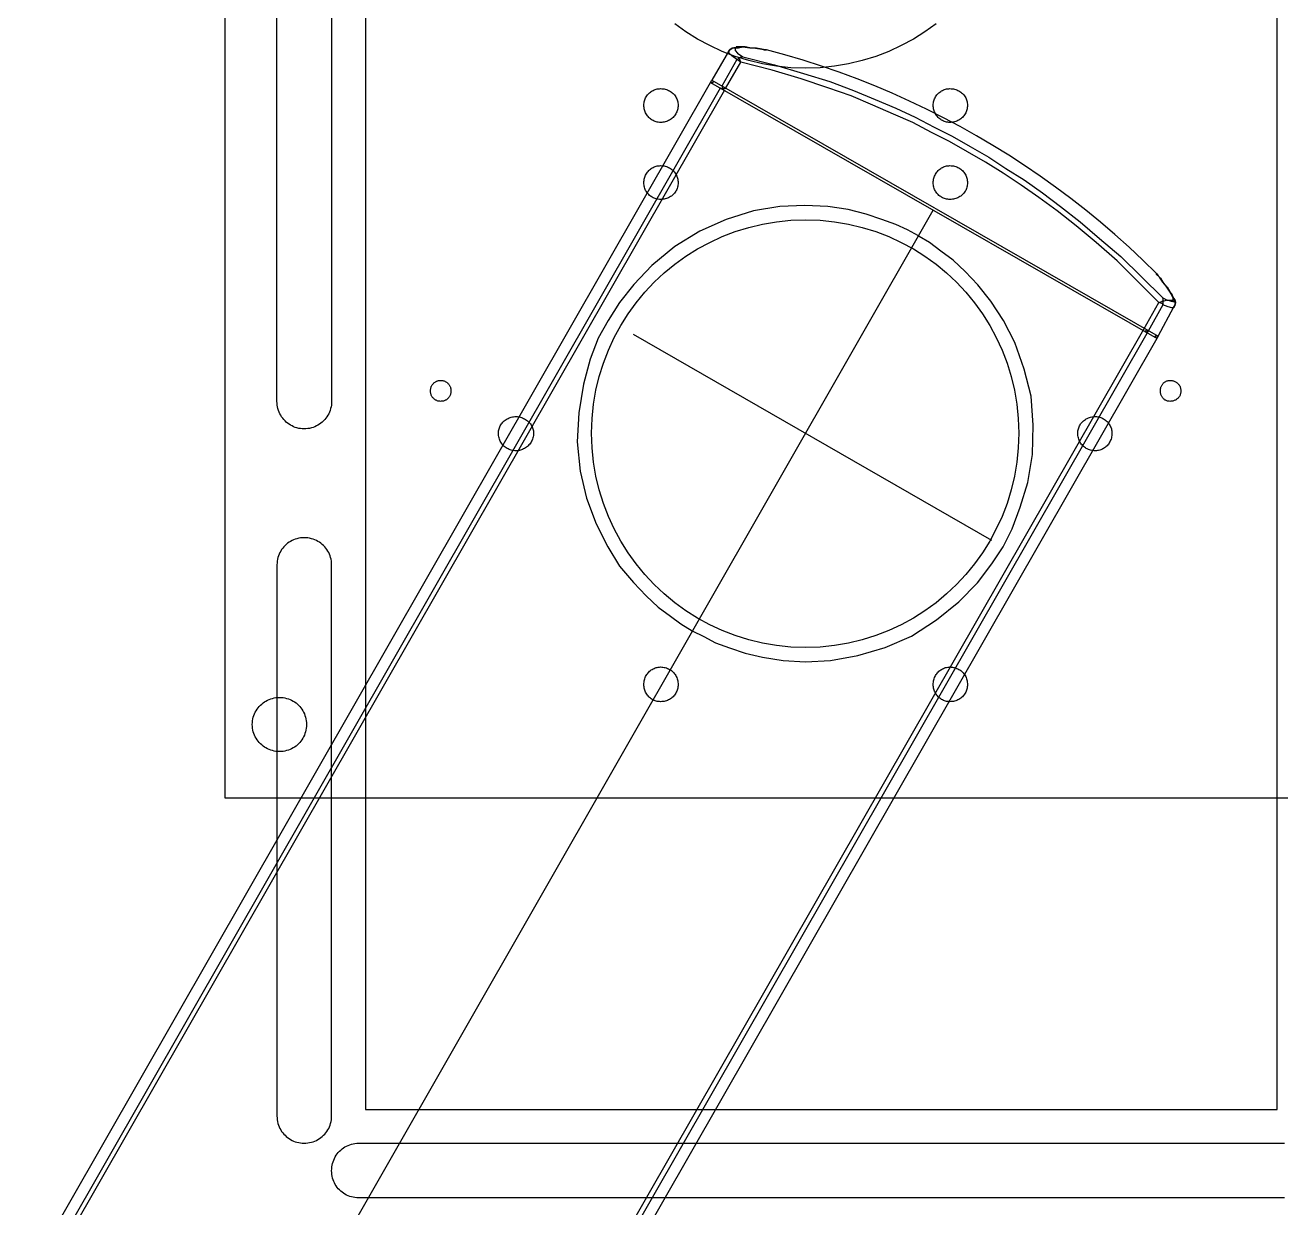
# Model space of a CAD drawing. Header units: metres. Extents: x 0 to 31.2, y 0 to 17.3.
# Drawn here: x 22.94 to 23.873, y 2.333 to 3.211 of the extents above; entities that cross this region are included whole.
import ezdxf

# ---------------------------------------------------------------- set-up
doc = ezdxf.new("R2010")
doc.units = ezdxf.units.M
doc.header["$MEASUREMENT"] = 0
doc.layers.add('Equipment Layer', color=7, linetype='CONTINUOUS', true_color=0xc20f8a)

msp = doc.modelspace()

# ---------------------------------------------------------------- linework, layer by layer
at = {"layer": 'Equipment Layer'}
for points in [[(23.87, 5.67337), (23.19302, 5.67337), (23.19302, 2.40559), (23.87, 2.40559), (23.87, 5.67337)], [(23.12741, 2.93123), (23.12741, 3.89114)], [(23.16797, 3.89114), (23.16797, 2.93123)], [(23.95044, 3.60751), (23.0886, 3.60751), (23.0886, 2.63701), (23.95044, 2.63701), (23.95044, 3.60751)], [(23.51969, 3.17853), (23.50885, 3.17889), (23.49819, 3.17997), (23.48775, 3.18175), (23.47756, 3.18419), (23.46762, 3.18727), (23.45798, 3.19097), (23.44865, 3.19528), (23.43965, 3.20015), (23.43102, 3.20558), (23.42277, 3.21153)], [(23.61664, 3.21153), (23.60841, 3.20558), (23.5998, 3.20015), (23.59082, 3.19528), (23.5815, 3.19097), (23.57186, 3.18727), (23.56193, 3.18419), (23.55172, 3.18175), (23.54126, 3.17997), (23.53058, 3.17889), (23.51969, 3.17853)], [(23.49077, 3.19229), (23.49006, 3.19229), (23.49077, 3.19229), (23.489, 3.19229), (23.49006, 3.19229), (23.48724, 3.19264), (23.489, 3.19229), (23.48689, 3.19264), (23.48265, 3.19334), (23.48724, 3.19264), (23.48336, 3.19334), (23.48265, 3.19334), (23.47842, 3.1937), (23.47842, 3.1937), (23.48336, 3.19334), (23.47842, 3.1937), (23.47489, 3.1944), (23.47207, 3.1944), (23.46925, 3.1944), (23.46748, 3.1937), (23.46643, 3.1937), (23.46537, 3.19334), (23.4636, 3.19229), (23.46254, 3.19088), (23.4502, 3.16971), (23.78146, 2.97956), (22.95842, 1.54164)], [(23.47313, 3.1944), (23.47842, 3.1937), (23.47489, 3.1944), (23.47207, 3.1944), (23.46995, 3.1937), (23.46748, 3.19334), (23.46748, 3.19158), (23.46925, 3.18982), (23.47313, 3.18699), (23.47172, 3.18664), (23.47031, 3.18594), (23.46995, 3.18558), (23.46925, 3.18488), (23.46889, 3.18488), (23.46501, 3.1877), (23.46325, 3.18946), (23.46254, 3.19088), (23.4636, 3.19229), (23.46537, 3.19334), (23.46748, 3.1937), (23.46995, 3.1937), (23.47313, 3.1944)], [(23.46925, 3.1944), (23.46819, 3.1944), (23.46925, 3.1944)], [(23.47207, 3.1944), (23.46925, 3.1944), (23.47207, 3.1944)], [(23.7804, 3.02613), (23.77025, 3.03602), (23.7599, 3.04567), (23.74937, 3.05507), (23.73866, 3.06423), (23.72776, 3.07314), (23.71669, 3.08181), (23.70544, 3.09021), (23.69402, 3.09837), (23.68243, 3.10627), (23.67068, 3.1139), (23.65877, 3.12128), (23.64669, 3.12839), (23.63447, 3.13523), (23.62209, 3.14181), (23.60957, 3.14812), (23.5969, 3.15415), (23.58409, 3.1599), (23.57114, 3.16538), (23.55806, 3.17058), (23.54485, 3.17549), (23.53151, 3.18013), (23.51805, 3.18447), (23.50447, 3.18852), (23.49077, 3.19229)], [(22.63458, 1.72755), (23.45655, 3.16406), (23.46043, 3.16336), (23.47172, 3.18311), (23.47101, 3.18488), (23.47031, 3.18594), (23.47172, 3.18664), (23.47207, 3.18699), (23.47313, 3.18699), (23.49676, 3.181), (23.51828, 3.17465), (23.53769, 3.16865), (23.55532, 3.16195), (23.57155, 3.15524), (23.58672, 3.14889), (23.60119, 3.14219), (23.6153, 3.13478), (23.6287, 3.12808), (23.64211, 3.12032), (23.65587, 3.11256), (23.66857, 3.10409), (23.68197, 3.09563), (23.69573, 3.0861), (23.70914, 3.07587), (23.7236, 3.06458), (23.73806, 3.05223), (23.75394, 3.03883), (23.76911, 3.02366), (23.78498, 3.00814), (23.78816, 3.00637), (23.78498, 3.00531), (23.78498, 3.00461), (23.78498, 3.00355), (23.78498, 3.00284), (23.78498, 3.00355), (23.78216, 3.00461), (23.78428, 3.00531), (23.78498, 3.00531), (23.78534, 3.00637), (23.78534, 3.00743), (23.78498, 3.00814)], [(22.94714, 1.54622), (23.77087, 2.98485), (23.78216, 3.00461), (23.76629, 3.02048), (23.75112, 3.03565), (23.73559, 3.04906), (23.72078, 3.06141), (23.70667, 3.07269), (23.69291, 3.08257), (23.67986, 3.09174), (23.66645, 3.10056), (23.6534, 3.10868), (23.63999, 3.11644), (23.62659, 3.1242), (23.61318, 3.1309), (23.59942, 3.13831), (23.58496, 3.14431), (23.56979, 3.15101), (23.55356, 3.15807), (23.53627, 3.16406), (23.51652, 3.17077), (23.495, 3.17712), (23.47172, 3.18311), (23.46889, 3.18488), (23.45761, 3.16512), (23.45866, 3.16477), (23.45761, 3.16336), (23.45972, 3.1623), (22.63669, 1.72473)], [(23.47313, 3.18699), (23.47207, 3.18699), (23.47313, 3.18699)], [(22.62717, 1.73179), (23.4502, 3.16971), (23.45126, 3.16865), (23.4509, 3.16759), (23.44914, 3.16794), (23.78075, 2.9778), (23.77934, 2.97886), (23.77969, 2.97991), (23.78146, 2.97956), (23.7931, 3.00143), (23.7931, 3.00143), (23.7938, 3.00249), (23.7931, 3.00143), (23.7931, 3.00073), (23.79169, 3.00073), (23.78886, 3.00143), (23.78498, 3.00284), (23.77405, 2.98344), (23.77299, 2.9845), (23.77193, 2.98274), (23.77405, 2.98344), (22.95102, 1.54552)], [(23.39975, 3.15101), (23.39978, 3.15188), (23.39986, 3.15274), (23.40001, 3.15357), (23.4002, 3.15438), (23.40044, 3.15516), (23.40074, 3.15592), (23.40108, 3.15665), (23.40146, 3.15735), (23.40189, 3.15802), (23.40236, 3.15866), (23.40287, 3.15926), (23.40341, 3.15983), (23.40399, 3.16036), (23.4046, 3.16086), (23.40524, 3.16131), (23.40592, 3.16173), (23.40662, 3.1621), (23.40734, 3.16242), (23.40809, 3.1627), (23.40886, 3.16293), (23.40964, 3.16312), (23.41045, 3.16325), (23.41127, 3.16333), (23.4121, 3.16336)], [(23.4121, 3.16336), (23.41301, 3.16333), (23.41391, 3.16325), (23.41479, 3.16312), (23.41564, 3.16293), (23.41646, 3.1627), (23.41726, 3.16242), (23.41803, 3.1621), (23.41877, 3.16173), (23.41948, 3.16131), (23.42016, 3.16086), (23.4208, 3.16036), (23.4214, 3.15983), (23.42197, 3.15926), (23.42249, 3.15866), (23.42297, 3.15802), (23.42341, 3.15735), (23.42381, 3.15665), (23.42415, 3.15592), (23.42445, 3.15516), (23.4247, 3.15438), (23.42489, 3.15357), (23.42503, 3.15274), (23.42512, 3.15188), (23.42515, 3.15101)], [(23.61459, 3.15101), (23.61462, 3.15188), (23.61471, 3.15274), (23.61485, 3.15357), (23.61504, 3.15438), (23.61529, 3.15516), (23.61558, 3.15592), (23.61592, 3.15665), (23.6163, 3.15735), (23.61673, 3.15802), (23.6172, 3.15866), (23.61771, 3.15926), (23.61825, 3.15983), (23.61883, 3.16036), (23.61944, 3.16086), (23.62009, 3.16131), (23.62076, 3.16173), (23.62146, 3.1621), (23.62218, 3.16242), (23.62293, 3.1627), (23.6237, 3.16293), (23.62448, 3.16312), (23.62529, 3.16325), (23.62611, 3.16333), (23.62694, 3.16336)], [(23.62694, 3.16336), (23.62786, 3.16333), (23.62875, 3.16325), (23.62963, 3.16312), (23.63048, 3.16293), (23.6313, 3.1627), (23.6321, 3.16242), (23.63287, 3.1621), (23.63362, 3.16173), (23.63432, 3.16131), (23.635, 3.16086), (23.63564, 3.16036), (23.63624, 3.15983), (23.63681, 3.15926), (23.63733, 3.15866), (23.63782, 3.15802), (23.63825, 3.15735), (23.63865, 3.15665), (23.63899, 3.15592), (23.63929, 3.15516), (23.63954, 3.15438), (23.63973, 3.15357), (23.63988, 3.15274), (23.63996, 3.15188), (23.63999, 3.15101)], [(23.4121, 3.13831), (23.41127, 3.13834), (23.41045, 3.13843), (23.40964, 3.13857), (23.40886, 3.13876), (23.40809, 3.13901), (23.40734, 3.1393), (23.40662, 3.13965), (23.40592, 3.14004), (23.40524, 3.14047), (23.4046, 3.14094), (23.40399, 3.14146), (23.40341, 3.14202), (23.40287, 3.14261), (23.40236, 3.14323), (23.40189, 3.14389), (23.40146, 3.14458), (23.40108, 3.1453), (23.40074, 3.14605), (23.40044, 3.14682), (23.4002, 3.14762), (23.40001, 3.14844), (23.39986, 3.14928), (23.39978, 3.15014), (23.39975, 3.15101)], [(23.42515, 3.15101), (23.42512, 3.15014), (23.42503, 3.14928), (23.42489, 3.14844), (23.4247, 3.14762), (23.42445, 3.14682), (23.42415, 3.14605), (23.42381, 3.1453), (23.42341, 3.14458), (23.42297, 3.14389), (23.42249, 3.14323), (23.42197, 3.14261), (23.4214, 3.14202), (23.4208, 3.14146), (23.42016, 3.14094), (23.41948, 3.14047), (23.41877, 3.14004), (23.41803, 3.13965), (23.41726, 3.1393), (23.41646, 3.13901), (23.41564, 3.13876), (23.41479, 3.13857), (23.41391, 3.13843), (23.41301, 3.13834), (23.4121, 3.13831)], [(23.62694, 3.13831), (23.62611, 3.13834), (23.62529, 3.13843), (23.62448, 3.13857), (23.6237, 3.13876), (23.62293, 3.13901), (23.62218, 3.1393), (23.62146, 3.13965), (23.62076, 3.14004), (23.62009, 3.14047), (23.61944, 3.14094), (23.61883, 3.14146), (23.61825, 3.14202), (23.61771, 3.14261), (23.6172, 3.14323), (23.61673, 3.14389), (23.6163, 3.14458), (23.61592, 3.1453), (23.61558, 3.14605), (23.61529, 3.14682), (23.61504, 3.14762), (23.61485, 3.14844), (23.61471, 3.14928), (23.61462, 3.15014), (23.61459, 3.15101)], [(23.63999, 3.15101), (23.63996, 3.15014), (23.63988, 3.14928), (23.63973, 3.14844), (23.63954, 3.14762), (23.63929, 3.14682), (23.63899, 3.14605), (23.63865, 3.1453), (23.63825, 3.14458), (23.63782, 3.14389), (23.63733, 3.14323), (23.63681, 3.14261), (23.63624, 3.14202), (23.63564, 3.14146), (23.635, 3.14094), (23.63432, 3.14047), (23.63362, 3.14004), (23.63287, 3.13965), (23.6321, 3.1393), (23.6313, 3.13901), (23.63048, 3.13876), (23.62963, 3.13857), (23.62875, 3.13843), (23.62786, 3.13834), (23.62694, 3.13831)], [(23.39975, 3.09351), (23.39978, 3.09438), (23.39986, 3.09524), (23.40001, 3.09608), (23.4002, 3.0969), (23.40044, 3.0977), (23.40074, 3.09847), (23.40108, 3.09922), (23.40146, 3.09994), (23.40189, 3.10063), (23.40236, 3.10129), (23.40287, 3.10191), (23.40341, 3.1025), (23.40399, 3.10306), (23.4046, 3.10357), (23.40524, 3.10405), (23.40592, 3.10448), (23.40662, 3.10487), (23.40734, 3.10522), (23.40809, 3.10551), (23.40886, 3.10576), (23.40964, 3.10595), (23.41045, 3.10609), (23.41127, 3.10618), (23.4121, 3.10621)], [(23.4121, 3.10621), (23.41301, 3.10618), (23.41391, 3.10609), (23.41479, 3.10595), (23.41564, 3.10576), (23.41646, 3.10551), (23.41726, 3.10522), (23.41803, 3.10487), (23.41877, 3.10448), (23.41948, 3.10405), (23.42016, 3.10357), (23.4208, 3.10306), (23.4214, 3.1025), (23.42197, 3.10191), (23.42249, 3.10129), (23.42297, 3.10063), (23.42341, 3.09994), (23.42381, 3.09922), (23.42415, 3.09847), (23.42445, 3.0977), (23.4247, 3.0969), (23.42489, 3.09608), (23.42503, 3.09524), (23.42512, 3.09438), (23.42515, 3.09351)], [(23.61459, 3.09351), (23.61462, 3.09438), (23.61471, 3.09524), (23.61485, 3.09608), (23.61504, 3.0969), (23.61529, 3.0977), (23.61558, 3.09847), (23.61592, 3.09922), (23.6163, 3.09994), (23.61673, 3.10063), (23.6172, 3.10129), (23.61771, 3.10191), (23.61825, 3.1025), (23.61883, 3.10306), (23.61944, 3.10357), (23.62009, 3.10405), (23.62076, 3.10448), (23.62146, 3.10487), (23.62218, 3.10522), (23.62293, 3.10551), (23.6237, 3.10576), (23.62448, 3.10595), (23.62529, 3.10609), (23.62611, 3.10618), (23.62694, 3.10621)], [(23.62694, 3.10621), (23.62786, 3.10618), (23.62875, 3.10609), (23.62963, 3.10595), (23.63048, 3.10576), (23.6313, 3.10551), (23.6321, 3.10522), (23.63287, 3.10487), (23.63362, 3.10448), (23.63432, 3.10405), (23.635, 3.10357), (23.63564, 3.10306), (23.63624, 3.1025), (23.63681, 3.10191), (23.63733, 3.10129), (23.63782, 3.10063), (23.63825, 3.09994), (23.63865, 3.09922), (23.63899, 3.09847), (23.63929, 3.0977), (23.63954, 3.0969), (23.63973, 3.09608), (23.63988, 3.09524), (23.63996, 3.09438), (23.63999, 3.09351)], [(23.4121, 3.08116), (23.41127, 3.08119), (23.41045, 3.08127), (23.40964, 3.0814), (23.40886, 3.08159), (23.40809, 3.08182), (23.40734, 3.0821), (23.40662, 3.08242), (23.40592, 3.08279), (23.40524, 3.08321), (23.4046, 3.08366), (23.40399, 3.08416), (23.40341, 3.08469), (23.40287, 3.08526), (23.40236, 3.08586), (23.40189, 3.0865), (23.40146, 3.08717), (23.40108, 3.08787), (23.40074, 3.0886), (23.40044, 3.08936), (23.4002, 3.09014), (23.40001, 3.09095), (23.39986, 3.09178), (23.39978, 3.09264), (23.39975, 3.09351)], [(23.42515, 3.09351), (23.42512, 3.09264), (23.42503, 3.09178), (23.42489, 3.09095), (23.4247, 3.09014), (23.42445, 3.08936), (23.42415, 3.0886), (23.42381, 3.08787), (23.42341, 3.08717), (23.42297, 3.0865), (23.42249, 3.08586), (23.42197, 3.08526), (23.4214, 3.08469), (23.4208, 3.08416), (23.42016, 3.08366), (23.41948, 3.08321), (23.41877, 3.08279), (23.41803, 3.08242), (23.41726, 3.0821), (23.41646, 3.08182), (23.41564, 3.08159), (23.41479, 3.0814), (23.41391, 3.08127), (23.41301, 3.08119), (23.4121, 3.08116)], [(23.62694, 3.08116), (23.62611, 3.08119), (23.62529, 3.08127), (23.62448, 3.0814), (23.6237, 3.08159), (23.62293, 3.08182), (23.62218, 3.0821), (23.62146, 3.08242), (23.62076, 3.08279), (23.62009, 3.08321), (23.61944, 3.08366), (23.61883, 3.08416), (23.61825, 3.08469), (23.61771, 3.08526), (23.6172, 3.08586), (23.61673, 3.0865), (23.6163, 3.08717), (23.61592, 3.08787), (23.61558, 3.0886), (23.61529, 3.08936), (23.61504, 3.09014), (23.61485, 3.09095), (23.61471, 3.09178), (23.61462, 3.09264), (23.61459, 3.09351)], [(23.63999, 3.09351), (23.63996, 3.09264), (23.63988, 3.09178), (23.63973, 3.09095), (23.63954, 3.09014), (23.63929, 3.08936), (23.63899, 3.0886), (23.63865, 3.08787), (23.63825, 3.08717), (23.63782, 3.0865), (23.63733, 3.08586), (23.63681, 3.08526), (23.63624, 3.08469), (23.63564, 3.08416), (23.635, 3.08366), (23.63432, 3.08321), (23.63362, 3.08279), (23.63287, 3.08242), (23.6321, 3.0821), (23.6313, 3.08182), (23.63048, 3.08159), (23.62963, 3.0814), (23.62875, 3.08127), (23.62786, 3.08119), (23.62694, 3.08116)], [(23.51934, 3.07658), (23.50064, 3.07587), (23.48124, 3.07269), (23.46078, 3.06634), (23.44138, 3.05753), (23.42268, 3.04624), (23.40575, 3.03213), (23.39234, 3.01801), (23.38176, 3.00461), (23.37329, 2.9912), (23.36588, 2.97815), (23.35989, 2.96263), (23.35495, 2.94393), (23.35142, 2.92276), (23.35036, 2.90124), (23.35248, 2.87937), (23.35706, 2.85926), (23.36447, 2.84021), (23.37294, 2.82328), (23.38176, 2.80882), (23.39199, 2.79682), (23.40151, 2.78694), (23.41033, 2.77848), (23.41951, 2.77177), (23.42727, 2.76613), (23.43573, 2.76084), (23.4442, 2.75661), (23.45302, 2.75202), (23.46325, 2.74814), (23.47489, 2.74426), (23.48794, 2.74144), (23.50311, 2.73897), (23.51969, 2.73791), (23.53839, 2.73897), (23.5585, 2.74249), (23.57896, 2.74849), (23.59836, 2.75696), (23.61706, 2.76895), (23.63364, 2.78236), (23.6474, 2.79647), (23.65798, 2.81058), (23.66645, 2.82328), (23.67315, 2.83669), (23.67915, 2.85256), (23.68479, 2.87091), (23.68832, 2.89172), (23.68867, 2.91359), (23.68726, 2.93511), (23.68197, 2.95522), (23.67527, 2.97498), (23.6668, 2.9912), (23.65728, 3.00567), (23.64775, 3.01766), (23.63823, 3.02754), (23.62941, 3.03601), (23.62024, 3.04271), (23.61177, 3.04906), (23.60401, 3.05364), (23.60366, 3.054), (23.59554, 3.05858), (23.58672, 3.06246), (23.57649, 3.06634), (23.56485, 3.07023), (23.55144, 3.07375), (23.53627, 3.07587), (23.51934, 3.07658)], [(22.79227, 1.63548), (23.61459, 3.07305)], [(23.36094, 2.90759), (23.36131, 2.91844), (23.3624, 2.92909), (23.36418, 2.93952), (23.36663, 2.94971), (23.36973, 2.95962), (23.37345, 2.96925), (23.37777, 2.97857), (23.38266, 2.98754), (23.38811, 2.99616), (23.39408, 3.00439), (23.40056, 3.01221), (23.40751, 3.0196), (23.41492, 3.02654), (23.42277, 3.03299), (23.43102, 3.03894), (23.43965, 3.04437), (23.44865, 3.04924), (23.45798, 3.05355), (23.46762, 3.05725), (23.47756, 3.06033), (23.48775, 3.06277), (23.49819, 3.06455), (23.50885, 3.06563), (23.51969, 3.06599)], [(23.51969, 3.06599), (23.53058, 3.06563), (23.54126, 3.06455), (23.55172, 3.06277), (23.56193, 3.06033), (23.57186, 3.05725), (23.5815, 3.05355), (23.59082, 3.04924), (23.5998, 3.04437), (23.60841, 3.03894), (23.61664, 3.03299), (23.62445, 3.02654), (23.63183, 3.0196), (23.63876, 3.01221), (23.6452, 3.00439), (23.65114, 2.99616), (23.65655, 2.98754), (23.66141, 2.97857), (23.66569, 2.96925), (23.66939, 2.95962), (23.67246, 2.94971), (23.67489, 2.93952), (23.67665, 2.92909), (23.67773, 2.91844), (23.67809, 2.90759)], [(23.7804, 3.02613), (23.78146, 3.02436), (23.78322, 3.0226), (23.78498, 3.01978), (23.78781, 3.0159), (23.78816, 3.0159), (23.78992, 3.01308), (23.78816, 3.0159), (23.78498, 3.01978), (23.78251, 3.02331), (23.7804, 3.02542), (23.7804, 3.02613)], [(23.78781, 3.0159), (23.78816, 3.0159), (23.78781, 3.0159)], [(23.78781, 3.0159), (23.79028, 3.01237), (23.79204, 3.00919), (23.79274, 3.00743), (23.7931, 3.00743), (23.7938, 3.00672), (23.79451, 3.00461), (23.79098, 3.00567), (23.78816, 3.00637), (23.79274, 3.00637), (23.79098, 3.00567), (23.7938, 3.00567), (23.7938, 3.00672), (23.79274, 3.00637), (23.79274, 3.00743), (23.7938, 3.00672), (23.79274, 3.00849), (23.79169, 3.01096), (23.78992, 3.01308), (23.78816, 3.0159), (23.78781, 3.0159)], [(23.78498, 3.00531), (23.78428, 3.00531), (23.78498, 3.00531)], [(23.7938, 3.00249), (23.79451, 3.00461), (23.7938, 3.00249)], [(23.65798, 2.82787), (23.39199, 2.98097)], [(23.24135, 2.93899), (23.24137, 2.93956), (23.24142, 2.94011), (23.24151, 2.94064), (23.24163, 2.94116), (23.24178, 2.94166), (23.24196, 2.94214), (23.24217, 2.9426), (23.24241, 2.94304), (23.24267, 2.94346), (23.24296, 2.94386), (23.24327, 2.94424), (23.2436, 2.94459), (23.24395, 2.94492), (23.24432, 2.94523), (23.24471, 2.94551), (23.24512, 2.94576), (23.24553, 2.94599), (23.24597, 2.94619), (23.24641, 2.94636), (23.24686, 2.9465), (23.24733, 2.94661), (23.2478, 2.94669), (23.24828, 2.94674), (23.24876, 2.94675)], [(23.24876, 2.94675), (23.24933, 2.94674), (23.24988, 2.94669), (23.25041, 2.94661), (23.25093, 2.9465), (23.25143, 2.94636), (23.25191, 2.94619), (23.25237, 2.94599), (23.25281, 2.94576), (23.25323, 2.94551), (23.25363, 2.94523), (23.25401, 2.94492), (23.25436, 2.94459), (23.25469, 2.94424), (23.255, 2.94386), (23.25528, 2.94346), (23.25553, 2.94304), (23.25576, 2.9426), (23.25595, 2.94214), (23.25612, 2.94166), (23.25627, 2.94116), (23.25638, 2.94064), (23.25646, 2.94011), (23.25651, 2.93956), (23.25652, 2.93899)], [(23.78322, 2.93899), (23.78324, 2.93956), (23.78328, 2.94011), (23.78336, 2.94064), (23.78347, 2.94116), (23.78361, 2.94166), (23.78378, 2.94214), (23.78397, 2.9426), (23.78419, 2.94304), (23.78443, 2.94346), (23.78469, 2.94386), (23.78498, 2.94424), (23.78529, 2.94459), (23.78562, 2.94492), (23.78597, 2.94523), (23.78634, 2.94551), (23.78672, 2.94576), (23.78712, 2.94599), (23.78754, 2.94619), (23.78796, 2.94636), (23.7884, 2.9465), (23.78886, 2.94661), (23.78932, 2.94669), (23.78979, 2.94674), (23.79028, 2.94675)], [(23.79028, 2.94675), (23.79084, 2.94674), (23.7914, 2.94669), (23.79194, 2.94661), (23.79247, 2.9465), (23.79298, 2.94636), (23.79348, 2.94619), (23.79396, 2.94599), (23.79442, 2.94576), (23.79486, 2.94551), (23.79528, 2.94523), (23.79568, 2.94492), (23.79605, 2.94459), (23.7964, 2.94424), (23.79673, 2.94386), (23.79703, 2.94346), (23.7973, 2.94304), (23.79755, 2.9426), (23.79777, 2.94214), (23.79795, 2.94166), (23.79811, 2.94116), (23.79823, 2.94064), (23.79832, 2.94011), (23.79837, 2.93956), (23.79839, 2.93899)], [(23.24876, 2.93123), (23.24828, 2.93125), (23.2478, 2.9313), (23.24733, 2.93138), (23.24686, 2.93149), (23.24641, 2.93163), (23.24597, 2.9318), (23.24553, 2.932), (23.24512, 2.93222), (23.24471, 2.93248), (23.24432, 2.93276), (23.24395, 2.93306), (23.2436, 2.93339), (23.24327, 2.93374), (23.24296, 2.93412), (23.24267, 2.93452), (23.24241, 2.93494), (23.24217, 2.93538), (23.24196, 2.93584), (23.24178, 2.93633), (23.24163, 2.93682), (23.24151, 2.93734), (23.24142, 2.93788), (23.24137, 2.93843), (23.24135, 2.93899)], [(23.25652, 2.93899), (23.25651, 2.93843), (23.25646, 2.93788), (23.25638, 2.93734), (23.25627, 2.93682), (23.25612, 2.93633), (23.25595, 2.93584), (23.25576, 2.93538), (23.25553, 2.93494), (23.25528, 2.93452), (23.255, 2.93412), (23.25469, 2.93374), (23.25436, 2.93339), (23.25401, 2.93306), (23.25363, 2.93276), (23.25323, 2.93248), (23.25281, 2.93222), (23.25237, 2.932), (23.25191, 2.9318), (23.25143, 2.93163), (23.25093, 2.93149), (23.25041, 2.93138), (23.24988, 2.9313), (23.24933, 2.93125), (23.24876, 2.93123)], [(23.79028, 2.93123), (23.78979, 2.93125), (23.78932, 2.9313), (23.78886, 2.93138), (23.7884, 2.93149), (23.78796, 2.93163), (23.78754, 2.9318), (23.78712, 2.932), (23.78672, 2.93222), (23.78634, 2.93248), (23.78597, 2.93276), (23.78562, 2.93306), (23.78529, 2.93339), (23.78498, 2.93374), (23.78469, 2.93412), (23.78443, 2.93452), (23.78419, 2.93494), (23.78397, 2.93538), (23.78378, 2.93584), (23.78361, 2.93633), (23.78347, 2.93682), (23.78336, 2.93734), (23.78328, 2.93788), (23.78324, 2.93843), (23.78322, 2.93899)], [(23.79839, 2.93899), (23.79837, 2.93843), (23.79832, 2.93788), (23.79823, 2.93734), (23.79811, 2.93682), (23.79795, 2.93633), (23.79777, 2.93584), (23.79755, 2.93538), (23.7973, 2.93494), (23.79703, 2.93452), (23.79673, 2.93412), (23.7964, 2.93374), (23.79605, 2.93339), (23.79568, 2.93306), (23.79528, 2.93276), (23.79486, 2.93248), (23.79442, 2.93222), (23.79396, 2.932), (23.79348, 2.9318), (23.79298, 2.93163), (23.79247, 2.93149), (23.79194, 2.93138), (23.7914, 2.9313), (23.79084, 2.93125), (23.79028, 2.93123)], [(23.14751, 2.91077), (23.14616, 2.91082), (23.14482, 2.91096), (23.14351, 2.91119), (23.14223, 2.9115), (23.14098, 2.9119), (23.13976, 2.91238), (23.13858, 2.91294), (23.13744, 2.91357), (23.13635, 2.91427), (23.1353, 2.91504), (23.1343, 2.91587), (23.13336, 2.91677), (23.13247, 2.91772), (23.13165, 2.91873), (23.13088, 2.9198), (23.13019, 2.92091), (23.12956, 2.92207), (23.12901, 2.92327), (23.12853, 2.92451), (23.12814, 2.9258), (23.12782, 2.92711), (23.12759, 2.92846), (23.12745, 2.92983), (23.12741, 2.93123)], [(23.16797, 2.93123), (23.16793, 2.92983), (23.16779, 2.92846), (23.16756, 2.92711), (23.16724, 2.9258), (23.16684, 2.92451), (23.16637, 2.92327), (23.16581, 2.92207), (23.16518, 2.92091), (23.16448, 2.9198), (23.16371, 2.91873), (23.16287, 2.91772), (23.16198, 2.91677), (23.16102, 2.91587), (23.16001, 2.91504), (23.15895, 2.91427), (23.15784, 2.91357), (23.15668, 2.91294), (23.15547, 2.91238), (23.15423, 2.9119), (23.15295, 2.9115), (23.15163, 2.91119), (23.15029, 2.91096), (23.14891, 2.91082), (23.14751, 2.91077)], [(23.2918, 2.90759), (23.29183, 2.90843), (23.29192, 2.90925), (23.29206, 2.91005), (23.29225, 2.91084), (23.2925, 2.9116), (23.2928, 2.91235), (23.29314, 2.91308), (23.29354, 2.91377), (23.29398, 2.91445), (23.29446, 2.91509), (23.29498, 2.9157), (23.29555, 2.91628), (23.29615, 2.91683), (23.29679, 2.91733), (23.29747, 2.9178), (23.29818, 2.91823), (23.29892, 2.91861), (23.29969, 2.91895), (23.30049, 2.91925), (23.30131, 2.91949), (23.30216, 2.91969), (23.30304, 2.91983), (23.30394, 2.91991), (23.30485, 2.91994)], [(23.30485, 2.91994), (23.30569, 2.91991), (23.30652, 2.91983), (23.30734, 2.91969), (23.30815, 2.91949), (23.30894, 2.91925), (23.30972, 2.91895), (23.31048, 2.91861), (23.31122, 2.91823), (23.31193, 2.9178), (23.31261, 2.91733), (23.31327, 2.91683), (23.31389, 2.91628), (23.31448, 2.9157), (23.31503, 2.91509), (23.31554, 2.91445), (23.31601, 2.91377), (23.31643, 2.91308), (23.31681, 2.91235), (23.31713, 2.9116), (23.3174, 2.91084), (23.31762, 2.91005), (23.31778, 2.90925), (23.31787, 2.90843), (23.31791, 2.90759)], [(23.72184, 2.90759), (23.72187, 2.90843), (23.72195, 2.90925), (23.72209, 2.91005), (23.72229, 2.91084), (23.72254, 2.9116), (23.72283, 2.91235), (23.72318, 2.91308), (23.72357, 2.91377), (23.72401, 2.91445), (23.7245, 2.91509), (23.72502, 2.9157), (23.72558, 2.91628), (23.72619, 2.91683), (23.72683, 2.91733), (23.7275, 2.9178), (23.72821, 2.91823), (23.72895, 2.91861), (23.72972, 2.91895), (23.73052, 2.91925), (23.73135, 2.91949), (23.7322, 2.91969), (23.73308, 2.91983), (23.73397, 2.91991), (23.73489, 2.91994)], [(23.73489, 2.91994), (23.73572, 2.91991), (23.73654, 2.91983), (23.73734, 2.91969), (23.73813, 2.91949), (23.7389, 2.91925), (23.73965, 2.91895), (23.74037, 2.91861), (23.74107, 2.91823), (23.74174, 2.9178), (23.74238, 2.91733), (23.743, 2.91683), (23.74358, 2.91628), (23.74412, 2.9157), (23.74463, 2.91509), (23.7451, 2.91445), (23.74552, 2.91377), (23.74591, 2.91308), (23.74625, 2.91235), (23.74654, 2.9116), (23.74679, 2.91084), (23.74698, 2.91005), (23.74712, 2.90925), (23.74721, 2.90843), (23.74724, 2.90759)], [(23.30485, 2.89454), (23.30394, 2.89457), (23.30304, 2.89466), (23.30216, 2.8948), (23.30131, 2.89499), (23.30049, 2.89524), (23.29969, 2.89554), (23.29892, 2.89589), (23.29818, 2.89628), (23.29747, 2.89672), (23.29679, 2.8972), (23.29615, 2.89773), (23.29555, 2.89829), (23.29498, 2.89889), (23.29446, 2.89953), (23.29398, 2.90021), (23.29354, 2.90092), (23.29314, 2.90166), (23.2928, 2.90243), (23.2925, 2.90323), (23.29225, 2.90406), (23.29206, 2.90491), (23.29192, 2.90578), (23.29183, 2.90668), (23.2918, 2.90759)], [(23.31791, 2.90759), (23.31787, 2.90668), (23.31778, 2.90578), (23.31762, 2.90491), (23.3174, 2.90406), (23.31713, 2.90323), (23.31681, 2.90243), (23.31643, 2.90166), (23.31601, 2.90092), (23.31554, 2.90021), (23.31503, 2.89953), (23.31448, 2.89889), (23.31389, 2.89829), (23.31327, 2.89773), (23.31261, 2.8972), (23.31193, 2.89672), (23.31122, 2.89628), (23.31048, 2.89589), (23.30972, 2.89554), (23.30894, 2.89524), (23.30815, 2.89499), (23.30734, 2.8948), (23.30652, 2.89466), (23.30569, 2.89457), (23.30485, 2.89454)], [(23.51969, 2.74849), (23.50885, 2.74886), (23.49819, 2.74995), (23.48775, 2.75174), (23.47756, 2.7542), (23.46762, 2.75731), (23.45798, 2.76105), (23.44865, 2.76539), (23.43965, 2.7703), (23.43102, 2.77576), (23.42277, 2.78176), (23.41492, 2.78826), (23.40751, 2.79523), (23.40056, 2.80267), (23.39408, 2.81053), (23.38811, 2.81881), (23.38266, 2.82746), (23.37777, 2.83648), (23.37345, 2.84583), (23.36973, 2.85548), (23.36663, 2.86543), (23.36418, 2.87564), (23.3624, 2.88609), (23.36131, 2.89675), (23.36094, 2.90759)], [(23.67809, 2.90759), (23.67773, 2.89675), (23.67665, 2.88609), (23.67489, 2.87564), (23.67246, 2.86543), (23.66939, 2.85548), (23.66569, 2.84583), (23.66141, 2.83648), (23.65655, 2.82746), (23.65114, 2.81881), (23.6452, 2.81053), (23.63876, 2.80267), (23.63183, 2.79523), (23.62445, 2.78826), (23.61664, 2.78176), (23.60841, 2.77576), (23.5998, 2.7703), (23.59082, 2.76539), (23.5815, 2.76105), (23.57186, 2.75731), (23.56193, 2.7542), (23.55172, 2.75174), (23.54126, 2.74995), (23.53058, 2.74886), (23.51969, 2.74849)], [(23.73489, 2.89454), (23.73397, 2.89457), (23.73308, 2.89466), (23.7322, 2.8948), (23.73135, 2.89499), (23.73052, 2.89524), (23.72972, 2.89554), (23.72895, 2.89589), (23.72821, 2.89628), (23.7275, 2.89672), (23.72683, 2.8972), (23.72619, 2.89773), (23.72558, 2.89829), (23.72502, 2.89889), (23.7245, 2.89953), (23.72401, 2.90021), (23.72357, 2.90092), (23.72318, 2.90166), (23.72283, 2.90243), (23.72254, 2.90323), (23.72229, 2.90406), (23.72209, 2.90491), (23.72195, 2.90578), (23.72187, 2.90668), (23.72184, 2.90759)], [(23.74724, 2.90759), (23.74721, 2.90668), (23.74712, 2.90578), (23.74698, 2.90491), (23.74679, 2.90406), (23.74654, 2.90323), (23.74625, 2.90243), (23.74591, 2.90166), (23.74552, 2.90092), (23.7451, 2.90021), (23.74463, 2.89953), (23.74412, 2.89889), (23.74358, 2.89829), (23.743, 2.89773), (23.74238, 2.8972), (23.74174, 2.89672), (23.74107, 2.89628), (23.74037, 2.89589), (23.73965, 2.89554), (23.7389, 2.89524), (23.73813, 2.89499), (23.73734, 2.8948), (23.73654, 2.89466), (23.73572, 2.89457), (23.73489, 2.89454)], [(23.14751, 2.82998), (23.14616, 2.82994), (23.14482, 2.8298), (23.14351, 2.82958), (23.14223, 2.82928), (23.14098, 2.82889), (23.13976, 2.82843), (23.13858, 2.82789), (23.13744, 2.82728), (23.13635, 2.8266), (23.1353, 2.82585), (23.1343, 2.82504), (23.13336, 2.82416), (23.13247, 2.82323), (23.13165, 2.82224), (23.13088, 2.8212), (23.13019, 2.82011), (23.12956, 2.81896), (23.12901, 2.81778), (23.12853, 2.81655), (23.12814, 2.81528), (23.12782, 2.81398), (23.12759, 2.81264), (23.12745, 2.81127), (23.12741, 2.80987)], [(23.16797, 2.80987), (23.16793, 2.81127), (23.16779, 2.81264), (23.16756, 2.81398), (23.16724, 2.81528), (23.16684, 2.81655), (23.16637, 2.81778), (23.16581, 2.81896), (23.16518, 2.82011), (23.16448, 2.8212), (23.16371, 2.82224), (23.16287, 2.82323), (23.16198, 2.82416), (23.16102, 2.82504), (23.16001, 2.82585), (23.15895, 2.8266), (23.15784, 2.82728), (23.15668, 2.82789), (23.15547, 2.82843), (23.15423, 2.82889), (23.15295, 2.82928), (23.15163, 2.82958), (23.15029, 2.8298), (23.14891, 2.82994), (23.14751, 2.82998)], [(23.14751, 2.82998), (23.14751, 2.82998)], [(23.12741, 2.80987), (23.12741, 2.40065)], [(23.16797, 2.40065), (23.16797, 2.80987)], [(23.39975, 2.72098), (23.39978, 2.72189), (23.39986, 2.72279), (23.40001, 2.72366), (23.4002, 2.72451), (23.40044, 2.72534), (23.40074, 2.72614), (23.40108, 2.72691), (23.40146, 2.72765), (23.40189, 2.72836), (23.40236, 2.72904), (23.40287, 2.72968), (23.40341, 2.73028), (23.40399, 2.73084), (23.4046, 2.73137), (23.40524, 2.73185), (23.40592, 2.73229), (23.40662, 2.73268), (23.40734, 2.73303), (23.40809, 2.73333), (23.40886, 2.73358), (23.40964, 2.73377), (23.41045, 2.73391), (23.41127, 2.734), (23.4121, 2.73403)], [(23.4121, 2.73403), (23.41301, 2.734), (23.41391, 2.73391), (23.41479, 2.73377), (23.41564, 2.73358), (23.41646, 2.73333), (23.41726, 2.73303), (23.41803, 2.73268), (23.41877, 2.73229), (23.41948, 2.73185), (23.42016, 2.73137), (23.4208, 2.73084), (23.4214, 2.73028), (23.42197, 2.72968), (23.42249, 2.72904), (23.42297, 2.72836), (23.42341, 2.72765), (23.42381, 2.72691), (23.42415, 2.72614), (23.42445, 2.72534), (23.4247, 2.72451), (23.42489, 2.72366), (23.42503, 2.72279), (23.42512, 2.72189), (23.42515, 2.72098)], [(23.61459, 2.72098), (23.61462, 2.72189), (23.61471, 2.72279), (23.61485, 2.72366), (23.61504, 2.72451), (23.61529, 2.72534), (23.61558, 2.72614), (23.61592, 2.72691), (23.6163, 2.72765), (23.61673, 2.72836), (23.6172, 2.72904), (23.61771, 2.72968), (23.61825, 2.73028), (23.61883, 2.73084), (23.61944, 2.73137), (23.62009, 2.73185), (23.62076, 2.73229), (23.62146, 2.73268), (23.62218, 2.73303), (23.62293, 2.73333), (23.6237, 2.73358), (23.62448, 2.73377), (23.62529, 2.73391), (23.62611, 2.734), (23.62694, 2.73403)], [(23.62694, 2.73403), (23.62786, 2.734), (23.62875, 2.73391), (23.62963, 2.73377), (23.63048, 2.73358), (23.6313, 2.73333), (23.6321, 2.73303), (23.63287, 2.73268), (23.63362, 2.73229), (23.63432, 2.73185), (23.635, 2.73137), (23.63564, 2.73084), (23.63624, 2.73028), (23.63681, 2.72968), (23.63733, 2.72904), (23.63782, 2.72836), (23.63825, 2.72765), (23.63865, 2.72691), (23.63899, 2.72614), (23.63929, 2.72534), (23.63954, 2.72451), (23.63973, 2.72366), (23.63988, 2.72279), (23.63996, 2.72189), (23.63999, 2.72098)], [(23.4121, 2.70827), (23.41127, 2.7083), (23.41045, 2.70839), (23.40964, 2.70853), (23.40886, 2.70873), (23.40809, 2.70897), (23.40734, 2.70927), (23.40662, 2.70961), (23.40592, 2.71), (23.40524, 2.71043), (23.4046, 2.71091), (23.40399, 2.71142), (23.40341, 2.71198), (23.40287, 2.71257), (23.40236, 2.7132), (23.40189, 2.71386), (23.40146, 2.71455), (23.40108, 2.71527), (23.40074, 2.71601), (23.40044, 2.71679), (23.4002, 2.71758), (23.40001, 2.7184), (23.39986, 2.71924), (23.39978, 2.7201), (23.39975, 2.72098)], [(23.42515, 2.72098), (23.42512, 2.7201), (23.42503, 2.71924), (23.42489, 2.7184), (23.4247, 2.71758), (23.42445, 2.71679), (23.42415, 2.71601), (23.42381, 2.71527), (23.42341, 2.71455), (23.42297, 2.71386), (23.42249, 2.7132), (23.42197, 2.71257), (23.4214, 2.71198), (23.4208, 2.71142), (23.42016, 2.71091), (23.41948, 2.71043), (23.41877, 2.71), (23.41803, 2.70961), (23.41726, 2.70927), (23.41646, 2.70897), (23.41564, 2.70873), (23.41479, 2.70853), (23.41391, 2.70839), (23.41301, 2.7083), (23.4121, 2.70827)], [(23.62694, 2.70827), (23.62611, 2.7083), (23.62529, 2.70839), (23.62448, 2.70853), (23.6237, 2.70873), (23.62293, 2.70897), (23.62218, 2.70927), (23.62146, 2.70961), (23.62076, 2.71), (23.62009, 2.71043), (23.61944, 2.71091), (23.61883, 2.71142), (23.61825, 2.71198), (23.61771, 2.71257), (23.6172, 2.7132), (23.61673, 2.71386), (23.6163, 2.71455), (23.61592, 2.71527), (23.61558, 2.71601), (23.61529, 2.71679), (23.61504, 2.71758), (23.61485, 2.7184), (23.61471, 2.71924), (23.61462, 2.7201), (23.61459, 2.72098)], [(23.63999, 2.72098), (23.63996, 2.7201), (23.63988, 2.71924), (23.63973, 2.7184), (23.63954, 2.71758), (23.63929, 2.71679), (23.63899, 2.71601), (23.63865, 2.71527), (23.63825, 2.71455), (23.63782, 2.71386), (23.63733, 2.7132), (23.63681, 2.71257), (23.63624, 2.71198), (23.63564, 2.71142), (23.635, 2.71091), (23.63432, 2.71043), (23.63362, 2.71), (23.63287, 2.70961), (23.6321, 2.70927), (23.6313, 2.70897), (23.63048, 2.70873), (23.62963, 2.70853), (23.62875, 2.70839), (23.62786, 2.7083), (23.62694, 2.70827)], [(23.10906, 2.69134), (23.10911, 2.69274), (23.10925, 2.69411), (23.10949, 2.69545), (23.10982, 2.69675), (23.11022, 2.69802), (23.11071, 2.69925), (23.11128, 2.70043), (23.11192, 2.70157), (23.11263, 2.70267), (23.11341, 2.70371), (23.11425, 2.7047), (23.11515, 2.70563), (23.1161, 2.7065), (23.1171, 2.70732), (23.11816, 2.70806), (23.11925, 2.70875), (23.12039, 2.70936), (23.12156, 2.7099), (23.12277, 2.71036), (23.12401, 2.71074), (23.12527, 2.71105), (23.12655, 2.71127), (23.12785, 2.7114), (23.12917, 2.71145)], [(23.12917, 2.71145), (23.13057, 2.7114), (23.13194, 2.71127), (23.13327, 2.71105), (23.13458, 2.71074), (23.13585, 2.71036), (23.13707, 2.7099), (23.13826, 2.70936), (23.1394, 2.70875), (23.14049, 2.70806), (23.14154, 2.70732), (23.14252, 2.7065), (23.14346, 2.70563), (23.14433, 2.7047), (23.14514, 2.70371), (23.14589, 2.70267), (23.14657, 2.70157), (23.14718, 2.70043), (23.14772, 2.69925), (23.14819, 2.69802), (23.14857, 2.69675), (23.14888, 2.69545), (23.1491, 2.69411), (23.14923, 2.69274), (23.14928, 2.69134)], [(23.12917, 2.67123), (23.12785, 2.67128), (23.12655, 2.67141), (23.12527, 2.67163), (23.12401, 2.67194), (23.12277, 2.67232), (23.12156, 2.67279), (23.12039, 2.67333), (23.11925, 2.67394), (23.11816, 2.67462), (23.1171, 2.67537), (23.1161, 2.67618), (23.11515, 2.67705), (23.11425, 2.67799), (23.11341, 2.67898), (23.11263, 2.68002), (23.11192, 2.68111), (23.11128, 2.68225), (23.11071, 2.68344), (23.11022, 2.68467), (23.10982, 2.68593), (23.10949, 2.68724), (23.10925, 2.68857), (23.10911, 2.68994), (23.10906, 2.69134)], [(23.14928, 2.69134), (23.14923, 2.68994), (23.1491, 2.68857), (23.14888, 2.68724), (23.14857, 2.68593), (23.14819, 2.68467), (23.14772, 2.68344), (23.14718, 2.68225), (23.14657, 2.68111), (23.14589, 2.68002), (23.14514, 2.67898), (23.14433, 2.67799), (23.14346, 2.67705), (23.14252, 2.67618), (23.14154, 2.67537), (23.14049, 2.67462), (23.1394, 2.67394), (23.13826, 2.67333), (23.13707, 2.67279), (23.13585, 2.67232), (23.13458, 2.67194), (23.13327, 2.67163), (23.13194, 2.67141), (23.13057, 2.67128), (23.12917, 2.67123)], [(23.12741, 2.40065), (23.12745, 2.39925), (23.12759, 2.39789), (23.12782, 2.39655), (23.12814, 2.39524), (23.12853, 2.39398), (23.12901, 2.39275), (23.12956, 2.39156), (23.13019, 2.39042), (23.13088, 2.38933), (23.13165, 2.38829), (23.13247, 2.3873), (23.13336, 2.38637), (23.1343, 2.38549), (23.1353, 2.38468), (23.13635, 2.38393), (23.13744, 2.38325), (23.13858, 2.38264), (23.13976, 2.3821), (23.14098, 2.38164), (23.14223, 2.38125), (23.14351, 2.38095), (23.14482, 2.38072), (23.14616, 2.38059), (23.14751, 2.38054)], [(23.14751, 2.38054), (23.14891, 2.38059), (23.15029, 2.38072), (23.15163, 2.38095), (23.15295, 2.38125), (23.15423, 2.38164), (23.15547, 2.3821), (23.15668, 2.38264), (23.15784, 2.38325), (23.15895, 2.38393), (23.16001, 2.38468), (23.16102, 2.38549), (23.16198, 2.38637), (23.16287, 2.3873), (23.16371, 2.38829), (23.16448, 2.38933), (23.16518, 2.39042), (23.16581, 2.39156), (23.16637, 2.39275), (23.16684, 2.39398), (23.16724, 2.39524), (23.16756, 2.39655), (23.16779, 2.39789), (23.16793, 2.39925), (23.16797, 2.40065)], [(23.14751, 2.38054), (23.14751, 2.38054)], [(23.16797, 2.36008), (23.16802, 2.36148), (23.16816, 2.36286), (23.16838, 2.3642), (23.16868, 2.36552), (23.16907, 2.3668), (23.16953, 2.36804), (23.17007, 2.36925), (23.17068, 2.37041), (23.17136, 2.37152), (23.17211, 2.37258), (23.17292, 2.37359), (23.1738, 2.37455), (23.17473, 2.37544), (23.17572, 2.37628), (23.17676, 2.37705), (23.17785, 2.37775), (23.17899, 2.37838), (23.18018, 2.37893), (23.18141, 2.37941), (23.18267, 2.37981), (23.18398, 2.38013), (23.18532, 2.38036), (23.18669, 2.3805), (23.18808, 2.38054)], [(23.18808, 2.38054), (23.87529, 2.38054)], [(23.18808, 2.33997), (23.18669, 2.34002), (23.18532, 2.34016), (23.18398, 2.34038), (23.18267, 2.34068), (23.18141, 2.34107), (23.18018, 2.34153), (23.17899, 2.34207), (23.17785, 2.34268), (23.17676, 2.34336), (23.17572, 2.34411), (23.17473, 2.34492), (23.1738, 2.3458), (23.17292, 2.34673), (23.17211, 2.34772), (23.17136, 2.34876), (23.17068, 2.34985), (23.17007, 2.35099), (23.16953, 2.35218), (23.16907, 2.35341), (23.16868, 2.35467), (23.16838, 2.35598), (23.16816, 2.35732), (23.16802, 2.35869), (23.16797, 2.36008)], [(23.87529, 2.33997), (23.18808, 2.33997)]]:
    msp.add_lwpolyline(points, dxfattribs=at)

doc.saveas('drawing.dxf')
